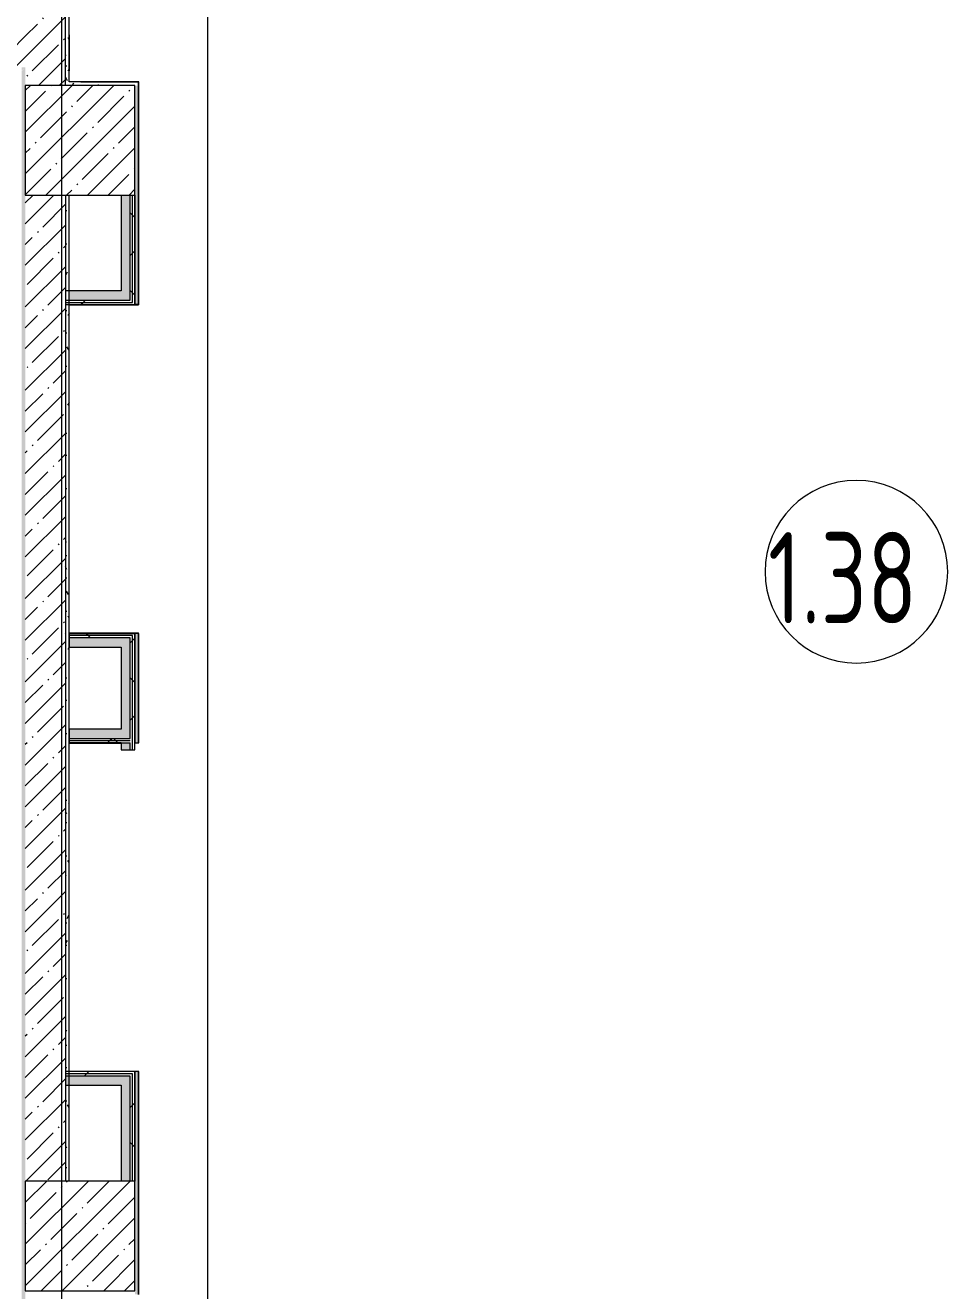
# Model space of a CAD drawing. Header units: millimetres. Extents: x -1113 to 415037, y -3642 to 354837.
# Drawn here: x 42225 to 47275, y 16564 to 23494 of the extents above; entities that cross this region are included whole.
import ezdxf

# ---------------------------------------------------------------- set-up
doc = ezdxf.new("R2010")
doc.units = ezdxf.units.MM
for name, color, linetype, lineweight in [('A-AREA-IDEN', 7, 'Continuous', 9), ('A-FLOR', 7, 'Continuous', 9), ('A-WALL', 7, 'Continuous', 5), ('I-WALL', 7, 'Continuous', 5), ('S-COLS', 7, 'Continuous', 9), ('S-COLS-1', 7, 'Continuous', 5), ('Оси', 7, 'Continuous', 9)]:
    doc.layers.add(name, color=color, linetype=linetype, lineweight=lineweight)
doc.layers.add('A-WALL-1', color=9, linetype='Continuous', lineweight=5, true_color=0x808080)
doc.layers.add('A-WALL-FNSH-1', color=9, linetype='Continuous', lineweight=5, true_color=0x808080)
doc.styles.add('СПДС', font='ГОСТ тип А.ttf', dxfattribs={"width": 0.9})
pattern_1 = [(45, (64.7, -136.06), (-114.04925, 114.04925), []), (45, (178.75, -136.06), (-114.04925, 114.04925), [201.612, -40.322, 6.706, -33.617])]
pattern_2 = [(0, (64.7, -136.06), (243.84, 60.96), [20.117, -162.763, 20.117, -162.763, -975.36]), (0, (64.7, -136.06), (243.84, 60.96), [-365.76, 20.117, -345.643, 20.117, -162.763, -426.72]), (0, (64.7, -136.06), (243.84, 60.96), [-914.4, 20.117, -101.803, 20.117, -284.683]), (120, (156.14, -105.58), (-174.71291, 180.691634), [20.117, -162.763, 20.117, -162.763, -975.36]), (120, (156.14, -105.58), (-174.71291, 180.691634), [-365.76, 20.117, -345.643, 20.117, -162.763, -426.72]), (120, (156.14, -105.58), (-174.71291, 180.691634), [-914.4, 20.117, -101.803, 20.117, -284.683]), (240, (186.62, 16.34), (-69.12709, -241.651634), [20.117, -162.763, 20.117, -162.763, -975.36]), (240, (186.62, 16.34), (-69.12709, -241.651634), [-365.76, 20.117, -345.643, 20.117, -162.763, -426.72]), (240, (186.62, 16.34), (-69.12709, -241.651634), [-914.4, 20.117, -101.803, 20.117, -284.683])]
pattern_3 = [(45, (64.7, -136.06), (-212.132, 212.132), []), (135, (64.7, -136.06), (-212.132, -212.132), [])]

# ---------------------------------------------------------------- blocks, each defined once
blk = doc.blocks.new('BSC_Колонна _Прямоугольная - 600х600-V41-Объем проектирования 1 этажа')
at = {"layer": 'S-COLS-1'}
h = blk.add_hatch(dxfattribs=at)
h.set_pattern_fill('FP_67', color=256, style=0, pattern_type=2)
h.set_pattern_definition([(45, (-42460, -17000), (-114.04925, 114.04925), []), (45, (-42345.95, -17000), (-114.04925, 114.04925), [201.613, -40.323, 6.706, -33.617])])
h.paths.add_polyline_path([(300, -300), (300, 300), (-300, 300), (-300, -300), (-60, -300)])
for p, q in [((300, 300), (-300, 300)), ((-300, 300), (-300, -300)), ((300, -300), (300, 300)), ((-300, -300), (300, -300))]:
    blk.add_line(p, q, dxfattribs=at)
blk = doc.blocks.new('BSC_Колонна _Прямоугольная - 600х600-V42-Объем проектирования 1 этажа')
at = {"layer": 'S-COLS-1'}
h = blk.add_hatch(dxfattribs=at)
h.set_pattern_fill('FP_68', color=256, style=0, pattern_type=2)
h.set_pattern_definition([(45, (-42460, -23000), (-114.04925, 114.04925), []), (45, (-42345.95, -23000), (-114.04925, 114.04925), [201.613, -40.323, 6.706, -33.617])])
h.paths.add_polyline_path([(-300, -300), (300, -300), (300, 300), (-300, 300), (-300, -217.7)])
for p, q in [((300, 300), (-300, 300)), ((-300, 300), (-300, -300)), ((300, -300), (300, 300)), ((-300, -300), (300, -300))]:
    blk.add_line(p, q, dxfattribs=at)
blk = doc.blocks.new('Марка_Помещения - Номер-25198446-Объем проектирования 1 этажа')
at = {"layer": 'A-AREA-IDEN'}
for start, end in [(360, 180), (180, 360)]:
    blk.add_arc((0, 0), 2.5, start, end, dxfattribs=at)

msp = doc.modelspace()

# ---------------------------------------------------------------- hatches: boundary and pattern name
at = {"layer": 'I-WALL'}
h = msp.add_hatch(dxfattribs=at)
h.set_pattern_fill('FP_1', color=256, style=0, pattern_type=2)
h.set_pattern_definition(pattern_1)
h.paths.add_polyline_path([(42354.1, 23163.9), (42444.7, 23163.9), (42444.7, 24363.9), (42224.7, 24363.9), (42224.7, 23163.9)])
h.paths.add_polyline_path([(42224.7, 26063.9), (42444.7, 26063.9), (42444.7, 26363.9), (42224.7, 26363.9), (42224.7, 26356.2)])
h = msp.add_hatch(dxfattribs=at)
h.set_pattern_fill('FP_191', color=256, style=0, pattern_type=2)
h.set_pattern_definition(pattern_2)
h.paths.add_polyline_path([(42444.7, 23163.9), (42464.7, 23163.9), (42464.7, 23183.9), (42457, 23176.3)])
h.paths.add_polyline_path([(42444.7, 23163.9), (42464.7, 23184.9), (42464.7, 24363.9), (42444.7, 24363.9), (42444.7, 23176.3)])
h.paths.add_polyline_path([(42444.7, 26063.9), (42464.7, 26063.9), (42464.7, 26343.9), (42444.7, 26342.8)])
h = msp.add_hatch(dxfattribs=at)
h.set_pattern_fill('FP_1', color=256, style=0, pattern_type=2)
h.set_pattern_definition(pattern_1)
h.paths.add_polyline_path([(42204.7, 23263.9), (42224.7, 23263.9), (42224.5, 23483.9), (41774.7, 23483.9), (41774.7, 23263.9), (42163.4, 23263.9)])
h.paths.add_polyline_path([(40074.7, 23263.9), (40074.7, 23483.9), (39874.7, 23483.7), (39874.7, 23263.9)])
h.paths.add_polyline_path([(38824.7, 23263.9), (38974.7, 23263.9), (38974.7, 23483.9), (38604.7, 23483.7), (38604.7, 23284.2), (38824.7, 23284.2)])
h = msp.add_hatch(dxfattribs=at)
h.set_pattern_fill('FP_191', color=256, style=0, pattern_type=2)
h.set_pattern_definition(pattern_2)
h.paths.add_polyline_path([(42224.7, 15083.9), (42224.7, 23263.9), (42204.7, 23242.9), (42204.7, 15083.9)])
h.paths.add_polyline_path([(42204.7, 23243.9), (42224.7, 23263.9), (42204.7, 23263.9)])
h = msp.add_hatch(dxfattribs=at)
h.set_pattern_fill('FP_191', color=256, style=0, pattern_type=2)
h.set_pattern_definition(pattern_2)
h.paths.add_polyline_path([(42550.4, 23163.9), (42844.7, 23163.9), (42844.7, 23183.9), (42464.7, 23183.9), (42464.7, 23163.9), (42548.7, 23163.9)])
h = msp.add_hatch(dxfattribs=at)
h.set_pattern_fill('FP_191', color=256, style=0, pattern_type=2)
h.set_pattern_definition(pattern_2)
h.paths.add_polyline_path([(42844.7, 16543.9), (42844.7, 17763.9), (42824.7, 17763.9), (42824.7, 16543.9)])
h.paths.add_polyline_path([(42824.7, 19563.9), (42844.7, 19564.4), (42843.6, 20163.9), (42824.7, 20163.9), (42824.7, 19564.4)])
h.paths.add_polyline_path([(42844.7, 21963.9), (42844.7, 23163.9), (42824.7, 23163.9), (42824.7, 21963.9)])
h = msp.add_hatch(dxfattribs=at)
h.set_pattern_fill('FP_1', color=256, style=0, pattern_type=2)
h.set_pattern_definition(pattern_1)
h.paths.add_polyline_path([(42224.7, 17163.9), (42444.7, 17163.9), (42444.7, 22563.9), (42224.7, 22563.9), (42224.7, 17346.4)])
h = msp.add_hatch(dxfattribs=at)
h.set_pattern_fill('FP_191', color=256, style=0, pattern_type=2)
h.set_pattern_definition(pattern_2)
h.paths.add_polyline_path([(42464.7, 17163.9), (42464.7, 17688.9), (42444.7, 17688.9), (42444.7, 17163.9)])
h.paths.add_polyline_path([(42458, 17738.9), (42464.7, 17738.9), (42464.7, 17763.9)])
h.paths.add_polyline_path([(42444.7, 17763.9), (42464.7, 17764.9), (42463.3, 20294.3), (42464.7, 20293.3), (42464.7, 22563.9), (42444.7, 22563.9), (42446.8, 22038.9), (42447.2, 22038.9), (42444.7, 21963.9), (42444.7, 17876.3)])
for points in [[(42799.7, 21988.9), (42799.7, 22563.9), (42749.7, 22563.9), (42749.7, 21988.9)], [(42678.5, 20088.9), (42749.7, 20090.7), (42749.7, 20138.9), (42465.7, 20138.9), (42465.7, 20088.9)], [(42471.1, 19588.9), (42749.7, 19588.9), (42749.7, 19638.9), (42465.7, 19638.9), (42465.7, 19588.9)], [(42464.7, 17688.9), (42749.7, 17688.9), (42749.7, 17738.9), (42444.7, 17738.9), (42444.7, 17688.9)], [(42799.7, 17163.9), (42799.7, 17738.9), (42749.7, 17738.9), (42749.7, 17163.9)]]:
    msp.add_hatch(color=256, dxfattribs=at).paths.add_polyline_path(points)
h = msp.add_hatch(dxfattribs=at)
h.set_pattern_fill('FP_192', color=256, style=0, pattern_type=2)
h.set_pattern_definition(pattern_3)
h.paths.add_polyline_path([(42812.2, 21976.4), (42812.2, 22563.9), (42799.7, 22563.9), (42799.7, 21976.4)])
h = msp.add_hatch(dxfattribs=at)
h.set_pattern_fill('FP_192', color=256, style=0, pattern_type=2)
h.set_pattern_definition(pattern_3)
h.paths.add_polyline_path([(42824.7, 21963.9), (42824.7, 22563.9), (42812.2, 22563.9), (42812.2, 21963.9)])
h = msp.add_hatch(color=256, dxfattribs=at)
h.paths.add_polyline_path([(42550.5, 21988.9), (42749.7, 21988.9), (42749.7, 22038.9), (42464.7, 22038.9), (42464.7, 21988.9)])
h.paths.add_polyline_path([(42445.5, 21988.9), (42447.2, 22038.9), (42444.7, 22038.9), (42444.7, 21988.9)])
h = msp.add_hatch(dxfattribs=at)
h.set_pattern_fill('FP_192', color=256, style=0, pattern_type=2)
h.set_pattern_definition(pattern_3)
h.paths.add_polyline_path([(42749.7, 21976.4), (42799.7, 21976.4), (42799.7, 21988.9), (42464.7, 21988.1), (42464.7, 21976.4), (42550.5, 21976.4)])
h = msp.add_hatch(dxfattribs=at)
h.set_pattern_fill('FP_192', color=256, style=0, pattern_type=2)
h.set_pattern_definition(pattern_3)
h.paths.add_polyline_path([(42812.2, 21963.9), (42812.2, 21976.4), (42464.7, 21975.6), (42464.7, 21963.9), (42799.7, 21963.9)])
h = msp.add_hatch(dxfattribs=at)
h.set_pattern_fill('FP_192', color=256, style=0, pattern_type=2)
h.set_pattern_definition(pattern_3)
h.paths.add_polyline_path([(42465.7, 20151.4), (42812.2, 20151.4), (42812.2, 20163.9), (42465.7, 20163.9)])
h = msp.add_hatch(dxfattribs=at)
h.set_pattern_fill('FP_192', color=256, style=0, pattern_type=2)
h.set_pattern_definition(pattern_3)
h.paths.add_polyline_path([(42788.6, 20138.9), (42799.7, 20138.9), (42799.7, 20151.4), (42465.7, 20151.4), (42465.7, 20138.9), (42749.7, 20138.9)])
h = msp.add_hatch(color=256, dxfattribs=at)
h.paths.add_polyline_path([(42749.7, 19526.4), (42799.7, 19526.4), (42799.7, 19563.9), (42749.7, 19562.9)])
h.paths.add_polyline_path([(42799.7, 19588.9), (42799.7, 20138.9), (42749.7, 20138.9), (42749.7, 19588.9), (42790.4, 19588.9)])
h = msp.add_hatch(dxfattribs=at)
h.set_pattern_fill('FP_192', color=256, style=0, pattern_type=2)
h.set_pattern_definition(pattern_3)
h.paths.add_polyline_path([(42812.2, 19526.4), (42812.2, 20151.4), (42799.7, 20151.4), (42799.7, 19526.4)])
h = msp.add_hatch(dxfattribs=at)
h.set_pattern_fill('FP_192', color=256, style=0, pattern_type=2)
h.set_pattern_definition(pattern_3)
h.paths.add_polyline_path([(42824.7, 19526.4), (42824.7, 20163.9), (42812.2, 20163.9), (42812.2, 19526.4)])
h = msp.add_hatch(dxfattribs=at)
h.set_pattern_fill('FP_192', color=256, style=0, pattern_type=2)
h.set_pattern_definition(pattern_3)
h.paths.add_polyline_path([(42749.7, 19576.4), (42799.7, 19576.4), (42799.7, 19588.9), (42465.7, 19588.9), (42465.7, 19576.4), (42471.2, 19576.4)])
h = msp.add_hatch(dxfattribs=at)
h.set_pattern_fill('FP_192', color=256, style=0, pattern_type=2)
h.set_pattern_definition(pattern_3)
h.paths.add_polyline_path([(42799.7, 19563.9), (42799.4, 19576.4), (42465.7, 19576.4), (42465.7, 19563.9), (42787.2, 19563.9)])
h = msp.add_hatch(dxfattribs=at)
h.set_pattern_fill('FP_192', color=256, style=0, pattern_type=2)
h.set_pattern_definition(pattern_3)
h.paths.add_polyline_path([(42550.5, 17751.4), (42812.2, 17751.4), (42812.2, 17763.9), (42464.7, 17763.1), (42464.7, 17751.4), (42491.5, 17751.4)])
h.paths.add_polyline_path([(42444.7, 17751.4), (42461.4, 17751.4), (42464.7, 17763.9), (42444.7, 17763.9)])
h = msp.add_hatch(dxfattribs=at)
h.set_pattern_fill('FP_192', color=256, style=0, pattern_type=2)
h.set_pattern_definition(pattern_3)
h.paths.add_polyline_path([(42491.6, 17738.9), (42799.7, 17738.9), (42799.4, 17751.4), (42464.7, 17750.6), (42464.7, 17738.9)])
h.paths.add_polyline_path([(42444.7, 17738.9), (42458, 17738.9), (42461.4, 17751.4), (42444.7, 17751.4)])
h = msp.add_hatch(dxfattribs=at)
h.set_pattern_fill('FP_192', color=256, style=0, pattern_type=2)
h.set_pattern_definition(pattern_3)
h.paths.add_polyline_path([(42812.2, 17163.9), (42812.2, 17751.4), (42799.7, 17751.4), (42799.7, 17163.9)])
h = msp.add_hatch(dxfattribs=at)
h.set_pattern_fill('FP_192', color=256, style=0, pattern_type=2)
h.set_pattern_definition(pattern_3)
h.paths.add_polyline_path([(42824.7, 17163.9), (42824.7, 17763.9), (42812.2, 17763.9), (42812.2, 17163.9)])

# ---------------------------------------------------------------- linework, layer by layer
at = {"layer": 'A-FLOR'}
for p, q in [((42464.7, 23441.2), (42464.7, 24363.9)), ((42464.7, 23276), (42464.7, 23438.9)), ((42464.7, 23245), (42464.7, 23274.9)), ((42464.7, 23184.9), (42464.7, 23244.7)), ((42527.9, 23183.9), (42464.7, 23183.9)), ((42844.7, 23183.9), (42529.3, 23183.9)), ((42844.7, 21963.9), (42844.7, 23183.9)), ((42464.7, 20164.9), (42464.7, 21963.9)), ((42464.7, 21963.9), (42824.7, 21963.9)), ((42824.7, 21963.9), (42844.7, 21963.9)), ((42844.7, 20164.4), (42464.7, 20164.4)), ((42844.7, 19564.4), (42844.7, 20163.9)), ((42464.7, 17764.9), (42464.7, 19564.4)), ((42824.7, 17763.9), (42464.7, 17763.9)), ((42844.7, 17763.9), (42824.7, 17763.9)), ((42844.7, 16543.9), (42844.7, 17763.9))]:
    msp.add_line(p, q, dxfattribs=at)
at = {"layer": 'A-WALL'}
for p, q in [((42464.7, 23441.2), (42464.7, 23244.7)), ((42464.7, 23183.9), (42464.7, 23184.9)), ((42527.9, 23183.9), (42844.7, 23183.9)), ((42799.7, 21988.9), (42799.7, 22563.9)), ((42812.2, 21976.4), (42812.2, 22563.9)), ((42444.7, 21988.9), (42799.7, 21988.9)), ((42444.7, 21976.4), (42812.2, 21976.4)), ((42465.7, 21963.9), (42465.7, 21962.9)), ((42812.2, 20151.4), (42465.7, 20151.4)), ((42799.7, 20138.9), (42465.7, 20138.9)), ((42799.7, 19588.9), (42799.7, 20138.9)), ((42812.2, 19526.4), (42812.2, 20151.4)), ((42465.7, 19588.9), (42799.7, 19588.9)), ((42465.7, 19576.4), (42799.7, 19576.4)), ((42799.7, 19526.4), (42799.7, 19563.9)), ((42812.2, 17751.4), (42444.7, 17751.4)), ((42812.2, 17163.9), (42812.2, 17751.4)), ((42799.7, 17738.9), (42444.7, 17738.9)), ((42799.7, 17163.9), (42799.7, 17738.9))]:
    msp.add_line(p, q, dxfattribs=at)
at = {"layer": 'A-WALL-1'}
for p, q in [((42444.7, 23163.9), (42444.7, 24363.9)), ((42844.7, 21963.9), (42844.7, 23183.9)), ((42444.7, 22563.9), (42444.7, 17163.9)), ((42464.7, 17163.9), (42464.7, 22563.9)), ((42749.7, 22563.9), (42749.7, 22038.9)), ((42824.7, 22563.9), (42824.7, 21963.9)), ((42824.7, 21963.9), (42824.7, 22563.9)), ((42749.7, 22038.9), (42444.7, 22038.9)), ((42444.7, 21963.9), (42824.7, 21963.9)), ((42465.7, 20163.9), (42465.7, 20088.9)), ((42824.7, 20163.9), (42824.7, 19563.9)), ((42824.7, 19526.4), (42824.7, 20163.9)), ((42844.7, 20163.9), (42824.7, 20163.9)), ((42844.7, 19563.9), (42844.7, 20163.9)), ((42465.7, 20088.9), (42749.7, 20088.9)), ((42749.7, 20088.9), (42749.7, 19638.9)), ((42749.7, 19638.9), (42465.7, 19638.9)), ((42465.7, 19638.9), (42465.7, 19562.9)), ((42749.7, 19563.9), (42749.7, 19526.4)), ((42749.7, 19563.9), (42799.7, 19563.9)), ((42824.7, 19563.9), (42844.7, 19563.9)), ((42749.7, 19526.4), (42824.7, 19526.4)), ((42824.7, 17763.9), (42444.7, 17763.9)), ((42824.7, 17763.9), (42824.7, 17163.9)), ((42824.7, 17763.9), (42824.7, 17763.9)), ((42824.7, 17163.9), (42824.7, 17763.9)), ((42444.7, 17688.9), (42749.7, 17688.9)), ((42749.7, 17688.9), (42749.7, 17163.9))]:
    msp.add_line(p, q, dxfattribs=at)
at = {"layer": 'A-WALL-FNSH-1'}
for p, q in [((42465.7, 23184.9), (42465.7, 24363.9)), ((42845.7, 23184.9), (42465.7, 23184.9)), ((42845.7, 21963.9), (42845.7, 23184.9)), ((42465.7, 20163.9), (42465.7, 21962.9)), ((42465.7, 21962.9), (42844.7, 21962.9)), ((42845.7, 21963.9), (42824.7, 21963.9)), ((42844.7, 21963.9), (42844.7, 21962.9)), ((42824.7, 20164.9), (42464.7, 20164.9)), ((42464.7, 20163.9), (42824.7, 20163.9)), ((42824.7, 20163.9), (42824.7, 20164.9)), ((42845.7, 20163.9), (42844.7, 20163.9)), ((42845.7, 19563.9), (42845.7, 20163.9)), ((42749.7, 19563.9), (42464.7, 19563.9)), ((42465.7, 17763.9), (42465.7, 19562.9)), ((42465.7, 19562.9), (42749.7, 19562.9)), ((42844.7, 19564.4), (42844.7, 19563.9)), ((42844.7, 19563.9), (42845.7, 19563.9)), ((42824.7, 17764.9), (42464.7, 17764.9)), ((42824.7, 17763.9), (42824.7, 17764.9)), ((42845.7, 17763.9), (42844.7, 17763.9)), ((42844.7, 17763.9), (42844.7, 16543.9)), ((42845.7, 16542.9), (42845.7, 17763.9))]:
    msp.add_line(p, q, dxfattribs=at)
at = {"layer": 'Оси'}
for points in [[(42424.7, -2042.3), (42424.7, 2957.7), (42424.7, 22262), (42424.7, 27262)], [(43652.8, -2042.3), (43652.8, -1322.8), (43224.7, -759.5), (43224.7, 4240.5), (43224.7, 22262), (43224.7, 27262)]]:
    msp.add_lwpolyline(points, dxfattribs=at)

# ---------------------------------------------------------------- block references
at = {"layer": 'A-AREA-IDEN', "xscale": 199.9999999999999, "yscale": 199.9999999999999, "zscale": 199.9999999999999}
msp.add_blockref('Марка_Помещения - Номер-25198446-Объем проектирования 1 этажа', (46775.3, 20501.2), dxfattribs=at)
at = {"layer": 'S-COLS'}
for name, p in [('BSC_Колонна _Прямоугольная - 600х600-V42-Объем проектирования 1 этажа', (42524.7, 22863.9)), ('BSC_Колонна _Прямоугольная - 600х600-V41-Объем проектирования 1 этажа', (42524.7, 16863.9))]:
    msp.add_blockref(name, p, dxfattribs=at)

# ---------------------------------------------------------------- texts
at = {"layer": 'A-AREA-IDEN', "insert": (46291.5, 20718.3), "char_height": 500, "width": 1212.151, "attachment_point": 1, "style": 'СПДС'}
msp.add_mtext('1.38', dxfattribs=at)

doc.saveas('drawing.dxf')
